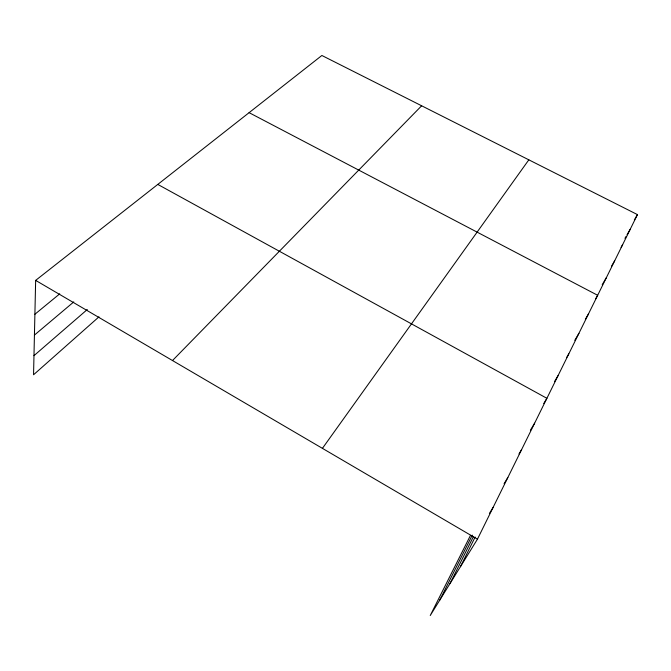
<?xml version="1.0" encoding="UTF-8"?>
<svg xmlns="http://www.w3.org/2000/svg" width="671" height="671" viewBox="0 0 671 671"><rect width="100%" height="100%" fill="white"/><g stroke="black" fill="none" stroke-linecap="round" stroke-linejoin="round"><path stroke-width="1.01" d="M470.497 535.324L430.245 615.517L477.458 539.165L637.45 214.603L321.87 55.483L35.647 280.386L33.55 374.77L98.972 316.846M460.423 566.71L475.143 537.043M449.989 583.577L473.399 536.607M439.74 600.151L472.267 535.139M634.338 219.962L637.45 214.603M624.953 238.322L626.001 236.519M627.049 234.716L630.195 229.306M621.086 247.322L622.621 244.689M611.591 266.077L614.686 260.776M602.206 284.747L606.383 277.626M595.571 298.88L597.668 295.299L249.109 112.661M585.347 319.245L588.526 313.843M574.779 340.348L578.914 333.344M566.718 357.375L568.798 353.86M554.472 381.648L558.138 375.483M543.728 403.59L546.89 398.306L157.794 184.416M530.392 430.22L534.636 423.175M518.977 453.94L521.635 449.545M504.097 483.69L507.83 477.559M489.394 513.458L493.126 507.377M322.424 448.362L528.832 159.832M172.497 360.545L421.631 105.783M33.978 355.647L87.289 309.524M34.431 335.081L73.76 301.916M34.9 314.246L59.727 293.848M35.647 280.386L477.458 539.165"/></g></svg>
